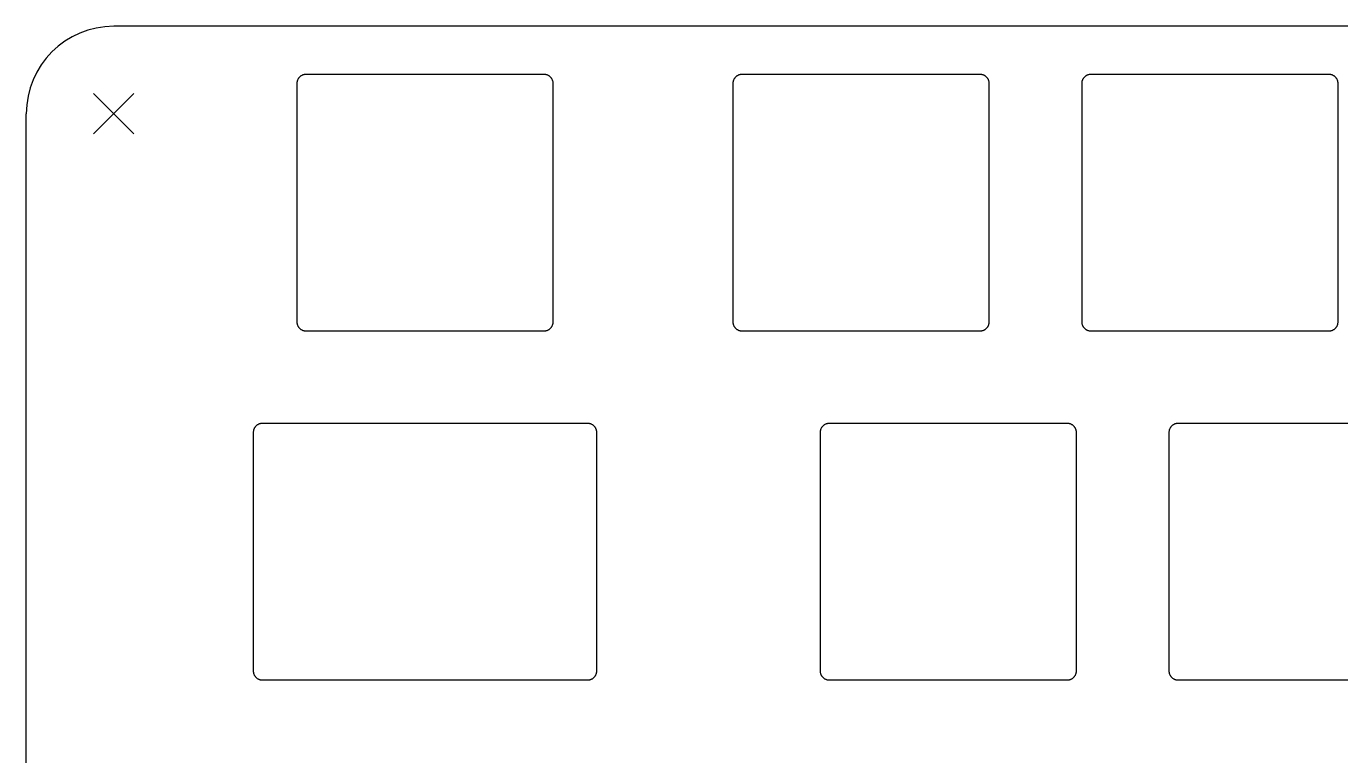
# Model space of a CAD drawing. Extents: x 17 to 282, y -159 to -67.
# Drawn here: x 19.2 to 91, y -106.7 to -66.8 of the extents above; entities that cross this region are included whole.
import ezdxf

# ---------------------------------------------------------------- set-up
doc = ezdxf.new("R2010")
doc.units = 0
doc.layers.add('BLACK', color=7, linetype='CONTINUOUS')

msp = doc.modelspace()

# ---------------------------------------------------------------- linework, layer by layer
at = {"layer": 'BLACK', "linetype": 'CONTINUOUS'}
for p, q in [((277.075, -66.85), (24, -66.85)), ((34.1465, -69.6214), (34.1294, -69.6394)), ((34.1644, -69.6043), (34.1465, -69.6214)), ((34.1831, -69.5882), (34.1644, -69.6043)), ((34.2025, -69.5731), (34.1831, -69.5882)), ((34.2226, -69.559), (34.2025, -69.5731)), ((34.2433, -69.5459), (34.2226, -69.559)), ((34.2646, -69.5339), (34.2433, -69.5459)), ((34.2864, -69.5229), (34.2646, -69.5339)), ((34.3087, -69.5131), (34.2864, -69.5229)), ((34.3314, -69.5043), (34.3087, -69.5131)), ((34.3546, -69.4966), (34.3314, -69.5043)), ((34.3781, -69.4901), (34.3546, -69.4966)), ((34.402, -69.4847), (34.3781, -69.4901)), ((34.4262, -69.4805), (34.402, -69.4847)), ((34.4506, -69.4774), (34.4262, -69.4805)), ((34.4752, -69.4756), (34.4506, -69.4774)), ((34.5, -69.475), (34.4752, -69.4756)), ((47.5, -69.475), (34.5, -69.475)), ((47.5248, -69.4756), (47.5, -69.475)), ((47.5494, -69.4774), (47.5248, -69.4756)), ((47.5739, -69.4805), (47.5494, -69.4774)), ((47.598, -69.4847), (47.5739, -69.4805)), ((47.6219, -69.4901), (47.598, -69.4847)), ((47.6454, -69.4966), (47.6219, -69.4901)), ((47.6686, -69.5043), (47.6454, -69.4966)), ((47.6914, -69.5131), (47.6686, -69.5043)), ((47.7137, -69.5229), (47.6914, -69.5131)), ((47.7355, -69.5339), (47.7137, -69.5229)), ((47.7567, -69.5459), (47.7355, -69.5339)), ((47.7774, -69.559), (47.7567, -69.5459)), ((47.7975, -69.5731), (47.7774, -69.559)), ((47.8169, -69.5882), (47.7975, -69.5731)), ((47.8356, -69.6043), (47.8169, -69.5882)), ((47.8536, -69.6214), (47.8356, -69.6043)), ((47.8707, -69.6394), (47.8536, -69.6214)), ((57.959, -69.6214), (57.9419, -69.6394)), ((57.9769, -69.6043), (57.959, -69.6214)), ((57.9956, -69.5882), (57.9769, -69.6043)), ((58.015, -69.5731), (57.9956, -69.5882)), ((58.0351, -69.559), (58.015, -69.5731)), ((58.0558, -69.5459), (58.0351, -69.559)), ((58.0771, -69.5339), (58.0558, -69.5459)), ((58.0989, -69.5229), (58.0771, -69.5339)), ((58.1212, -69.5131), (58.0989, -69.5229)), ((58.1439, -69.5043), (58.1212, -69.5131)), ((58.1671, -69.4966), (58.1439, -69.5043)), ((58.1906, -69.4901), (58.1671, -69.4966)), ((58.2145, -69.4847), (58.1906, -69.4901)), ((58.2387, -69.4805), (58.2145, -69.4847)), ((58.2631, -69.4774), (58.2387, -69.4805)), ((58.2877, -69.4756), (58.2631, -69.4774)), ((58.3125, -69.475), (58.2877, -69.4756)), ((71.3125, -69.475), (58.3125, -69.475)), ((71.3373, -69.4756), (71.3125, -69.475)), ((71.3619, -69.4774), (71.3373, -69.4756)), ((71.3863, -69.4805), (71.3619, -69.4774)), ((71.4105, -69.4847), (71.3863, -69.4805)), ((71.4344, -69.4901), (71.4105, -69.4847)), ((71.4579, -69.4966), (71.4344, -69.4901)), ((71.4811, -69.5043), (71.4579, -69.4966)), ((71.5039, -69.5131), (71.4811, -69.5043)), ((71.5262, -69.5229), (71.5039, -69.5131)), ((71.548, -69.5339), (71.5262, -69.5229)), ((71.5692, -69.5459), (71.548, -69.5339)), ((71.5899, -69.559), (71.5692, -69.5459)), ((71.61, -69.5731), (71.5899, -69.559)), ((71.6294, -69.5882), (71.61, -69.5731)), ((71.6481, -69.6043), (71.6294, -69.5882)), ((71.6661, -69.6214), (71.6481, -69.6043)), ((71.6832, -69.6394), (71.6661, -69.6214)), ((77.009, -69.6214), (76.9919, -69.6394)), ((77.0269, -69.6043), (77.009, -69.6214)), ((77.0456, -69.5882), (77.0269, -69.6043)), ((77.065, -69.5731), (77.0456, -69.5882)), ((77.0851, -69.559), (77.065, -69.5731)), ((77.1058, -69.5459), (77.0851, -69.559)), ((77.1271, -69.5339), (77.1058, -69.5459)), ((77.1489, -69.5229), (77.1271, -69.5339)), ((77.1712, -69.5131), (77.1489, -69.5229)), ((77.1939, -69.5043), (77.1712, -69.5131)), ((77.2171, -69.4966), (77.1939, -69.5043)), ((77.2406, -69.4901), (77.2171, -69.4966)), ((77.2645, -69.4847), (77.2406, -69.4901)), ((77.2887, -69.4805), (77.2645, -69.4847)), ((77.3131, -69.4774), (77.2887, -69.4805)), ((77.3377, -69.4756), (77.3131, -69.4774)), ((77.3625, -69.475), (77.3377, -69.4756)), ((90.3625, -69.475), (77.3625, -69.475)), ((90.3873, -69.4756), (90.3625, -69.475)), ((90.4119, -69.4774), (90.3873, -69.4756)), ((90.4363, -69.4805), (90.4119, -69.4774)), ((90.4605, -69.4847), (90.4363, -69.4805)), ((90.4844, -69.4901), (90.4605, -69.4847)), ((90.5079, -69.4966), (90.4844, -69.4901)), ((90.5311, -69.5043), (90.5079, -69.4966)), ((90.5539, -69.5131), (90.5311, -69.5043)), ((90.5762, -69.5229), (90.5539, -69.5131)), ((90.598, -69.5339), (90.5762, -69.5229)), ((90.6192, -69.5459), (90.598, -69.5339)), ((90.6399, -69.559), (90.6192, -69.5459)), ((90.66, -69.5731), (90.6399, -69.559)), ((90.6794, -69.5882), (90.66, -69.5731)), ((90.6981, -69.6043), (90.6794, -69.5882)), ((90.7161, -69.6214), (90.6981, -69.6043)), ((90.7332, -69.6394), (90.7161, -69.6214)), ((34.0006, -69.9502), (34, -69.975)), ((34, -69.975), (34, -82.975)), ((34.0025, -69.9256), (34.0006, -69.9502)), ((34.0055, -69.9012), (34.0025, -69.9256)), ((34.0097, -69.877), (34.0055, -69.9012)), ((34.0151, -69.8531), (34.0097, -69.877)), ((34.0216, -69.8296), (34.0151, -69.8531)), ((34.0293, -69.8064), (34.0216, -69.8296)), ((34.0381, -69.7837), (34.0293, -69.8064)), ((34.048, -69.7614), (34.0381, -69.7837)), ((34.0589, -69.7396), (34.048, -69.7614)), ((34.0709, -69.7183), (34.0589, -69.7396)), ((34.084, -69.6976), (34.0709, -69.7183)), ((34.0981, -69.6775), (34.084, -69.6976)), ((34.1133, -69.6581), (34.0981, -69.6775)), ((34.1294, -69.6394), (34.1133, -69.6581)), ((47.8868, -69.6581), (47.8707, -69.6394)), ((47.9019, -69.6775), (47.8868, -69.6581)), ((47.916, -69.6976), (47.9019, -69.6775)), ((47.9291, -69.7183), (47.916, -69.6976)), ((47.9411, -69.7396), (47.9291, -69.7183)), ((47.9521, -69.7614), (47.9411, -69.7396)), ((47.962, -69.7837), (47.9521, -69.7614)), ((47.9707, -69.8064), (47.962, -69.7837)), ((47.9784, -69.8296), (47.9707, -69.8064)), ((47.9849, -69.8531), (47.9784, -69.8296)), ((47.9903, -69.877), (47.9849, -69.8531)), ((47.9945, -69.9012), (47.9903, -69.877)), ((47.9976, -69.9256), (47.9945, -69.9012)), ((47.9994, -69.9502), (47.9976, -69.9256)), ((48, -69.975), (47.9994, -69.9502)), ((48, -82.975), (48, -69.975)), ((57.8131, -69.9502), (57.8125, -69.975)), ((57.8125, -69.975), (57.8125, -82.975)), ((57.815, -69.9256), (57.8131, -69.9502)), ((57.818, -69.9012), (57.815, -69.9256)), ((57.8222, -69.877), (57.818, -69.9012)), ((57.8276, -69.8531), (57.8222, -69.877)), ((57.8341, -69.8296), (57.8276, -69.8531)), ((57.8418, -69.8064), (57.8341, -69.8296)), ((57.8506, -69.7837), (57.8418, -69.8064)), ((57.8605, -69.7614), (57.8506, -69.7837)), ((57.8714, -69.7396), (57.8605, -69.7614)), ((57.8834, -69.7183), (57.8714, -69.7396)), ((57.8965, -69.6976), (57.8834, -69.7183)), ((57.9106, -69.6775), (57.8965, -69.6976)), ((57.9257, -69.6581), (57.9106, -69.6775)), ((57.9419, -69.6394), (57.9257, -69.6581)), ((71.6993, -69.6581), (71.6832, -69.6394)), ((71.7144, -69.6775), (71.6993, -69.6581)), ((71.7285, -69.6976), (71.7144, -69.6775)), ((71.7416, -69.7183), (71.7285, -69.6976)), ((71.7536, -69.7396), (71.7416, -69.7183)), ((71.7646, -69.7614), (71.7536, -69.7396)), ((71.7745, -69.7837), (71.7646, -69.7614)), ((71.7832, -69.8064), (71.7745, -69.7837)), ((71.7909, -69.8296), (71.7832, -69.8064)), ((71.7974, -69.8531), (71.7909, -69.8296)), ((71.8028, -69.877), (71.7974, -69.8531)), ((71.807, -69.9012), (71.8028, -69.877)), ((71.8101, -69.9256), (71.807, -69.9012)), ((71.8119, -69.9502), (71.8101, -69.9256)), ((71.8125, -69.975), (71.8119, -69.9502)), ((71.8125, -82.975), (71.8125, -69.975)), ((76.8631, -69.9502), (76.8625, -69.975)), ((76.8625, -69.975), (76.8625, -82.975)), ((76.865, -69.9256), (76.8631, -69.9502)), ((76.868, -69.9012), (76.865, -69.9256)), ((76.8722, -69.877), (76.868, -69.9012)), ((76.8776, -69.8531), (76.8722, -69.877)), ((76.8841, -69.8296), (76.8776, -69.8531)), ((76.8918, -69.8064), (76.8841, -69.8296)), ((76.9006, -69.7837), (76.8918, -69.8064)), ((76.9105, -69.7614), (76.9006, -69.7837)), ((76.9214, -69.7396), (76.9105, -69.7614)), ((76.9334, -69.7183), (76.9214, -69.7396)), ((76.9465, -69.6976), (76.9334, -69.7183)), ((76.9606, -69.6775), (76.9465, -69.6976)), ((76.9757, -69.6581), (76.9606, -69.6775)), ((76.9919, -69.6394), (76.9757, -69.6581)), ((90.7493, -69.6581), (90.7332, -69.6394)), ((90.7644, -69.6775), (90.7493, -69.6581)), ((90.7785, -69.6976), (90.7644, -69.6775)), ((90.7916, -69.7183), (90.7785, -69.6976)), ((90.8036, -69.7396), (90.7916, -69.7183)), ((90.8146, -69.7614), (90.8036, -69.7396)), ((90.8245, -69.7837), (90.8146, -69.7614)), ((90.8332, -69.8064), (90.8245, -69.7837)), ((90.8409, -69.8296), (90.8332, -69.8064)), ((90.8474, -69.8531), (90.8409, -69.8296)), ((90.8528, -69.877), (90.8474, -69.8531)), ((90.857, -69.9012), (90.8528, -69.877)), ((90.8601, -69.9256), (90.857, -69.9012)), ((90.8619, -69.9502), (90.8601, -69.9256)), ((90.8625, -69.975), (90.8619, -69.9502)), ((90.8625, -82.975), (90.8625, -69.975)), ((22.9, -70.525), (25.1, -72.725)), ((25.1, -70.525), (22.9, -72.725)), ((19.225, -145.637), (19.225, -71.625)), ((34, -82.975), (34.0006, -82.9998)), ((34.0006, -82.9998), (34.0025, -83.0244)), ((34.0025, -83.0244), (34.0055, -83.0488)), ((34.0055, -83.0488), (34.0097, -83.073)), ((34.0097, -83.073), (34.0151, -83.0969)), ((34.0151, -83.0969), (34.0216, -83.1204)), ((34.0216, -83.1204), (34.0293, -83.1436)), ((34.0293, -83.1436), (34.0381, -83.1663)), ((34.0381, -83.1663), (34.048, -83.1886)), ((34.048, -83.1886), (34.0589, -83.2104)), ((34.0589, -83.2104), (34.0709, -83.2317)), ((34.0709, -83.2317), (34.084, -83.2524)), ((34.084, -83.2524), (34.0981, -83.2725)), ((47.9019, -83.2725), (47.916, -83.2524)), ((47.916, -83.2524), (47.9291, -83.2317)), ((47.9291, -83.2317), (47.9411, -83.2104)), ((47.9411, -83.2104), (47.9521, -83.1886)), ((47.9521, -83.1886), (47.962, -83.1663)), ((47.962, -83.1663), (47.9707, -83.1436)), ((47.9707, -83.1436), (47.9784, -83.1204)), ((47.9784, -83.1204), (47.9849, -83.0969)), ((47.9849, -83.0969), (47.9903, -83.073)), ((47.9903, -83.073), (47.9945, -83.0488)), ((47.9945, -83.0488), (47.9976, -83.0244)), ((47.9976, -83.0244), (47.9994, -82.9998)), ((47.9994, -82.9998), (48, -82.975)), ((57.8125, -82.975), (57.8131, -82.9998)), ((57.8131, -82.9998), (57.815, -83.0244)), ((57.815, -83.0244), (57.818, -83.0488)), ((57.818, -83.0488), (57.8222, -83.073)), ((57.8222, -83.073), (57.8276, -83.0969)), ((57.8276, -83.0969), (57.8341, -83.1204)), ((57.8341, -83.1204), (57.8418, -83.1436)), ((57.8418, -83.1436), (57.8506, -83.1663)), ((57.8506, -83.1663), (57.8605, -83.1886)), ((57.8605, -83.1886), (57.8714, -83.2104)), ((57.8714, -83.2104), (57.8834, -83.2317)), ((57.8834, -83.2317), (57.8965, -83.2524)), ((57.8965, -83.2524), (57.9106, -83.2725)), ((71.7144, -83.2725), (71.7285, -83.2524)), ((71.7285, -83.2524), (71.7416, -83.2317)), ((71.7416, -83.2317), (71.7536, -83.2104)), ((71.7536, -83.2104), (71.7646, -83.1886)), ((71.7646, -83.1886), (71.7745, -83.1663)), ((71.7745, -83.1663), (71.7832, -83.1436)), ((71.7832, -83.1436), (71.7909, -83.1204)), ((71.7909, -83.1204), (71.7974, -83.0969)), ((71.7974, -83.0969), (71.8028, -83.073)), ((71.8028, -83.073), (71.807, -83.0488)), ((71.807, -83.0488), (71.8101, -83.0244)), ((71.8101, -83.0244), (71.8119, -82.9998)), ((71.8119, -82.9998), (71.8125, -82.975)), ((76.8625, -82.975), (76.8631, -82.9998)), ((76.8631, -82.9998), (76.865, -83.0244)), ((76.865, -83.0244), (76.868, -83.0488)), ((76.868, -83.0488), (76.8722, -83.073)), ((76.8722, -83.073), (76.8776, -83.0969)), ((76.8776, -83.0969), (76.8841, -83.1204)), ((76.8841, -83.1204), (76.8918, -83.1436)), ((76.8918, -83.1436), (76.9006, -83.1663)), ((76.9006, -83.1663), (76.9105, -83.1886)), ((76.9105, -83.1886), (76.9214, -83.2104)), ((76.9214, -83.2104), (76.9334, -83.2317)), ((76.9334, -83.2317), (76.9465, -83.2524)), ((76.9465, -83.2524), (76.9606, -83.2725)), ((90.7644, -83.2725), (90.7785, -83.2524)), ((90.7785, -83.2524), (90.7916, -83.2317)), ((90.7916, -83.2317), (90.8036, -83.2104)), ((90.8036, -83.2104), (90.8146, -83.1886)), ((90.8146, -83.1886), (90.8245, -83.1663)), ((90.8245, -83.1663), (90.8332, -83.1436)), ((90.8332, -83.1436), (90.8409, -83.1204)), ((90.8409, -83.1204), (90.8474, -83.0969)), ((90.8474, -83.0969), (90.8528, -83.073)), ((90.8528, -83.073), (90.857, -83.0488)), ((90.857, -83.0488), (90.8601, -83.0244)), ((90.8601, -83.0244), (90.8619, -82.9998)), ((90.8619, -82.9998), (90.8625, -82.975)), ((34.0981, -83.2725), (34.1133, -83.2919)), ((34.1133, -83.2919), (34.1294, -83.3106)), ((34.1294, -83.3106), (34.1465, -83.3286)), ((34.1465, -83.3286), (34.1644, -83.3456)), ((34.1644, -83.3456), (34.1831, -83.3618)), ((34.1831, -83.3618), (34.2025, -83.3769)), ((34.2025, -83.3769), (34.2226, -83.391)), ((34.2226, -83.391), (34.2433, -83.4041)), ((34.2433, -83.4041), (34.2646, -83.4161)), ((34.2646, -83.4161), (34.2864, -83.4271)), ((34.2864, -83.4271), (34.3087, -83.4369)), ((34.3087, -83.4369), (34.3314, -83.4457)), ((34.3314, -83.4457), (34.3546, -83.4534)), ((34.3546, -83.4534), (34.3781, -83.4599)), ((34.3781, -83.4599), (34.402, -83.4653)), ((34.402, -83.4653), (34.4262, -83.4695)), ((34.4262, -83.4695), (34.4506, -83.4726)), ((34.4506, -83.4726), (34.4752, -83.4744)), ((34.4752, -83.4744), (34.5, -83.475)), ((34.5, -83.475), (47.5, -83.475)), ((47.5, -83.475), (47.5248, -83.4744)), ((47.5248, -83.4744), (47.5494, -83.4726)), ((47.5494, -83.4726), (47.5739, -83.4695)), ((47.5739, -83.4695), (47.598, -83.4653)), ((47.598, -83.4653), (47.6219, -83.4599)), ((47.6219, -83.4599), (47.6454, -83.4534)), ((47.6454, -83.4534), (47.6686, -83.4457)), ((47.6686, -83.4457), (47.6914, -83.4369)), ((47.6914, -83.4369), (47.7137, -83.4271)), ((47.7137, -83.4271), (47.7355, -83.4161)), ((47.7355, -83.4161), (47.7567, -83.4041)), ((47.7567, -83.4041), (47.7774, -83.391)), ((47.7774, -83.391), (47.7975, -83.3769)), ((47.7975, -83.3769), (47.8169, -83.3618)), ((47.8169, -83.3618), (47.8356, -83.3456)), ((47.8356, -83.3456), (47.8536, -83.3286)), ((47.8536, -83.3286), (47.8707, -83.3106)), ((47.8707, -83.3106), (47.8868, -83.2919)), ((47.8868, -83.2919), (47.9019, -83.2725)), ((57.9106, -83.2725), (57.9257, -83.2919)), ((57.9257, -83.2919), (57.9419, -83.3106)), ((57.9419, -83.3106), (57.959, -83.3286)), ((57.959, -83.3286), (57.9769, -83.3456)), ((57.9769, -83.3456), (57.9956, -83.3618)), ((57.9956, -83.3618), (58.015, -83.3769)), ((58.015, -83.3769), (58.0351, -83.391)), ((58.0351, -83.391), (58.0558, -83.4041)), ((58.0558, -83.4041), (58.0771, -83.4161)), ((58.0771, -83.4161), (58.0989, -83.4271)), ((58.0989, -83.4271), (58.1212, -83.4369)), ((58.1212, -83.4369), (58.1439, -83.4457)), ((58.1439, -83.4457), (58.1671, -83.4534)), ((58.1671, -83.4534), (58.1906, -83.4599)), ((58.1906, -83.4599), (58.2145, -83.4653)), ((58.2145, -83.4653), (58.2387, -83.4695)), ((58.2387, -83.4695), (58.2631, -83.4726)), ((58.2631, -83.4726), (58.2877, -83.4744)), ((58.2877, -83.4744), (58.3125, -83.475)), ((58.3125, -83.475), (71.3125, -83.475)), ((71.3125, -83.475), (71.3373, -83.4744)), ((71.3373, -83.4744), (71.3619, -83.4726)), ((71.3619, -83.4726), (71.3863, -83.4695)), ((71.3863, -83.4695), (71.4105, -83.4653)), ((71.4105, -83.4653), (71.4344, -83.4599)), ((71.4344, -83.4599), (71.4579, -83.4534)), ((71.4579, -83.4534), (71.4811, -83.4457)), ((71.4811, -83.4457), (71.5039, -83.4369)), ((71.5039, -83.4369), (71.5262, -83.4271)), ((71.5262, -83.4271), (71.548, -83.4161)), ((71.548, -83.4161), (71.5692, -83.4041)), ((71.5692, -83.4041), (71.5899, -83.391)), ((71.5899, -83.391), (71.61, -83.3769)), ((71.61, -83.3769), (71.6294, -83.3618)), ((71.6294, -83.3618), (71.6481, -83.3456)), ((71.6481, -83.3456), (71.6661, -83.3286)), ((71.6661, -83.3286), (71.6832, -83.3106)), ((71.6832, -83.3106), (71.6993, -83.2919)), ((71.6993, -83.2919), (71.7144, -83.2725)), ((76.9606, -83.2725), (76.9757, -83.2919)), ((76.9757, -83.2919), (76.9919, -83.3106)), ((76.9919, -83.3106), (77.009, -83.3286)), ((77.009, -83.3286), (77.0269, -83.3456)), ((77.0269, -83.3456), (77.0456, -83.3618)), ((77.0456, -83.3618), (77.065, -83.3769)), ((77.065, -83.3769), (77.0851, -83.391)), ((77.0851, -83.391), (77.1058, -83.4041)), ((77.1058, -83.4041), (77.1271, -83.4161)), ((77.1271, -83.4161), (77.1489, -83.4271)), ((77.1489, -83.4271), (77.1712, -83.4369)), ((77.1712, -83.4369), (77.1939, -83.4457)), ((77.1939, -83.4457), (77.2171, -83.4534)), ((77.2171, -83.4534), (77.2406, -83.4599)), ((77.2406, -83.4599), (77.2645, -83.4653)), ((77.2645, -83.4653), (77.2887, -83.4695)), ((77.2887, -83.4695), (77.3131, -83.4726)), ((77.3131, -83.4726), (77.3377, -83.4744)), ((77.3377, -83.4744), (77.3625, -83.475)), ((77.3625, -83.475), (90.3625, -83.475)), ((90.3625, -83.475), (90.3873, -83.4744)), ((90.3873, -83.4744), (90.4119, -83.4726)), ((90.4119, -83.4726), (90.4363, -83.4695)), ((90.4363, -83.4695), (90.4605, -83.4653)), ((90.4605, -83.4653), (90.4844, -83.4599)), ((90.4844, -83.4599), (90.5079, -83.4534)), ((90.5079, -83.4534), (90.5311, -83.4457)), ((90.5311, -83.4457), (90.5539, -83.4369)), ((90.5539, -83.4369), (90.5762, -83.4271)), ((90.5762, -83.4271), (90.598, -83.4161)), ((90.598, -83.4161), (90.6192, -83.4041)), ((90.6192, -83.4041), (90.6399, -83.391)), ((90.6399, -83.391), (90.66, -83.3769)), ((90.66, -83.3769), (90.6794, -83.3618)), ((90.6794, -83.3618), (90.6981, -83.3456)), ((90.6981, -83.3456), (90.7161, -83.3286)), ((90.7161, -83.3286), (90.7332, -83.3106)), ((90.7332, -83.3106), (90.7493, -83.2919)), ((90.7493, -83.2919), (90.7644, -83.2725)), ((31.6194, -89.0002), (31.6188, -89.025)), ((31.6212, -88.9756), (31.6194, -89.0002)), ((31.6242, -88.9512), (31.6212, -88.9756)), ((31.6285, -88.927), (31.6242, -88.9512)), ((31.6338, -88.9031), (31.6285, -88.927)), ((31.6404, -88.8796), (31.6338, -88.9031)), ((31.648, -88.8564), (31.6404, -88.8796)), ((31.6568, -88.8337), (31.648, -88.8564)), ((31.6667, -88.8114), (31.6568, -88.8337)), ((31.6777, -88.7896), (31.6667, -88.8114)), ((31.6897, -88.7683), (31.6777, -88.7896)), ((31.7028, -88.7476), (31.6897, -88.7683)), ((31.7169, -88.7275), (31.7028, -88.7476)), ((31.732, -88.7081), (31.7169, -88.7275)), ((31.7481, -88.6894), (31.732, -88.7081)), ((31.7652, -88.6714), (31.7481, -88.6894)), ((31.7832, -88.6543), (31.7652, -88.6714)), ((31.8019, -88.6382), (31.7832, -88.6543)), ((31.8213, -88.6231), (31.8019, -88.6382)), ((31.8414, -88.609), (31.8213, -88.6231)), ((31.8621, -88.5959), (31.8414, -88.609)), ((31.8833, -88.5839), (31.8621, -88.5959)), ((31.9051, -88.5729), (31.8833, -88.5839)), ((31.9274, -88.5631), (31.9051, -88.5729)), ((31.9502, -88.5543), (31.9274, -88.5631)), ((31.9733, -88.5466), (31.9502, -88.5543)), ((31.9969, -88.5401), (31.9733, -88.5466)), ((32.0208, -88.5347), (31.9969, -88.5401)), ((32.0449, -88.5305), (32.0208, -88.5347)), ((32.0693, -88.5274), (32.0449, -88.5305)), ((32.094, -88.5256), (32.0693, -88.5274)), ((32.1188, -88.525), (32.094, -88.5256)), ((36.8813, -88.525), (32.1188, -88.525)), ((45.1188, -88.525), (36.8813, -88.525)), ((49.8813, -88.525), (45.1188, -88.525)), ((49.9061, -88.5256), (49.8813, -88.525)), ((49.9307, -88.5274), (49.9061, -88.5256)), ((49.9551, -88.5305), (49.9307, -88.5274)), ((49.9793, -88.5347), (49.9551, -88.5305)), ((50.0031, -88.5401), (49.9793, -88.5347)), ((50.0267, -88.5466), (50.0031, -88.5401)), ((50.0499, -88.5543), (50.0267, -88.5466)), ((50.0726, -88.5631), (50.0499, -88.5543)), ((50.0949, -88.5729), (50.0726, -88.5631)), ((50.1167, -88.5839), (50.0949, -88.5729)), ((50.138, -88.5959), (50.1167, -88.5839)), ((50.1587, -88.609), (50.138, -88.5959)), ((50.1787, -88.6231), (50.1587, -88.609)), ((50.1981, -88.6382), (50.1787, -88.6231)), ((50.2169, -88.6543), (50.1981, -88.6382)), ((50.2348, -88.6714), (50.2169, -88.6543)), ((50.2519, -88.6894), (50.2348, -88.6714)), ((50.268, -88.7081), (50.2519, -88.6894)), ((50.2832, -88.7275), (50.268, -88.7081)), ((50.2973, -88.7476), (50.2832, -88.7275)), ((50.3103, -88.7683), (50.2973, -88.7476)), ((50.3224, -88.7896), (50.3103, -88.7683)), ((50.3333, -88.8114), (50.3224, -88.7896)), ((50.3432, -88.8337), (50.3333, -88.8114)), ((50.352, -88.8564), (50.3432, -88.8337)), ((50.3597, -88.8796), (50.352, -88.8564)), ((50.3662, -88.9031), (50.3597, -88.8796)), ((50.3716, -88.927), (50.3662, -88.9031)), ((50.3758, -88.9512), (50.3716, -88.927)), ((50.3788, -88.9756), (50.3758, -88.9512)), ((50.3807, -89.0002), (50.3788, -88.9756)), ((50.3813, -89.025), (50.3807, -89.0002)), ((62.5756, -89.0002), (62.575, -89.025)), ((62.5775, -88.9756), (62.5756, -89.0002)), ((62.5805, -88.9512), (62.5775, -88.9756)), ((62.5847, -88.927), (62.5805, -88.9512)), ((62.5901, -88.9031), (62.5847, -88.927)), ((62.5966, -88.8796), (62.5901, -88.9031)), ((62.6043, -88.8564), (62.5966, -88.8796)), ((62.6131, -88.8337), (62.6043, -88.8564)), ((62.623, -88.8114), (62.6131, -88.8337)), ((62.6339, -88.7896), (62.623, -88.8114)), ((62.6459, -88.7683), (62.6339, -88.7896)), ((62.659, -88.7476), (62.6459, -88.7683)), ((62.6731, -88.7275), (62.659, -88.7476)), ((62.6882, -88.7081), (62.6731, -88.7275)), ((62.7044, -88.6894), (62.6882, -88.7081)), ((62.7215, -88.6714), (62.7044, -88.6894)), ((62.7394, -88.6543), (62.7215, -88.6714)), ((62.7581, -88.6382), (62.7394, -88.6543)), ((62.7775, -88.6231), (62.7581, -88.6382)), ((62.7976, -88.609), (62.7775, -88.6231)), ((62.8183, -88.5959), (62.7976, -88.609)), ((62.8396, -88.5839), (62.8183, -88.5959)), ((62.8614, -88.5729), (62.8396, -88.5839)), ((62.8837, -88.5631), (62.8614, -88.5729)), ((62.9064, -88.5543), (62.8837, -88.5631)), ((62.9296, -88.5466), (62.9064, -88.5543)), ((62.9531, -88.5401), (62.9296, -88.5466)), ((62.977, -88.5347), (62.9531, -88.5401)), ((63.0012, -88.5305), (62.977, -88.5347)), ((63.0256, -88.5274), (63.0012, -88.5305)), ((63.0502, -88.5256), (63.0256, -88.5274)), ((63.075, -88.525), (63.0502, -88.5256)), ((76.075, -88.525), (63.075, -88.525)), ((76.0998, -88.5256), (76.075, -88.525)), ((76.1244, -88.5274), (76.0998, -88.5256)), ((76.1488, -88.5305), (76.1244, -88.5274)), ((76.173, -88.5347), (76.1488, -88.5305)), ((76.1969, -88.5401), (76.173, -88.5347)), ((76.2204, -88.5466), (76.1969, -88.5401)), ((76.2436, -88.5543), (76.2204, -88.5466)), ((76.2664, -88.5631), (76.2436, -88.5543)), ((76.2887, -88.5729), (76.2664, -88.5631)), ((76.3105, -88.5839), (76.2887, -88.5729)), ((76.3317, -88.5959), (76.3105, -88.5839)), ((76.3524, -88.609), (76.3317, -88.5959)), ((76.3725, -88.6231), (76.3524, -88.609)), ((76.3919, -88.6382), (76.3725, -88.6231)), ((76.4106, -88.6543), (76.3919, -88.6382)), ((76.4286, -88.6714), (76.4106, -88.6543)), ((76.4457, -88.6894), (76.4286, -88.6714)), ((76.4618, -88.7081), (76.4457, -88.6894)), ((76.4769, -88.7275), (76.4618, -88.7081)), ((76.491, -88.7476), (76.4769, -88.7275)), ((76.5041, -88.7683), (76.491, -88.7476)), ((76.5161, -88.7896), (76.5041, -88.7683)), ((76.5271, -88.8114), (76.5161, -88.7896)), ((76.537, -88.8337), (76.5271, -88.8114)), ((76.5457, -88.8564), (76.537, -88.8337)), ((76.5534, -88.8796), (76.5457, -88.8564)), ((76.5599, -88.9031), (76.5534, -88.8796)), ((76.5653, -88.927), (76.5599, -88.9031)), ((76.5695, -88.9512), (76.5653, -88.927)), ((76.5726, -88.9756), (76.5695, -88.9512)), ((76.5744, -89.0002), (76.5726, -88.9756)), ((76.575, -89.025), (76.5744, -89.0002)), ((81.6256, -89.0002), (81.625, -89.025)), ((81.6275, -88.9756), (81.6256, -89.0002)), ((81.6305, -88.9512), (81.6275, -88.9756)), ((81.6347, -88.927), (81.6305, -88.9512)), ((81.6401, -88.9031), (81.6347, -88.927)), ((81.6466, -88.8796), (81.6401, -88.9031)), ((81.6543, -88.8564), (81.6466, -88.8796)), ((81.6631, -88.8337), (81.6543, -88.8564)), ((81.673, -88.8114), (81.6631, -88.8337)), ((81.6839, -88.7896), (81.673, -88.8114)), ((81.6959, -88.7683), (81.6839, -88.7896)), ((81.709, -88.7476), (81.6959, -88.7683)), ((81.7231, -88.7275), (81.709, -88.7476)), ((81.7382, -88.7081), (81.7231, -88.7275)), ((81.7544, -88.6894), (81.7382, -88.7081)), ((81.7715, -88.6714), (81.7544, -88.6894)), ((81.7894, -88.6543), (81.7715, -88.6714)), ((81.8081, -88.6382), (81.7894, -88.6543)), ((81.8275, -88.6231), (81.8081, -88.6382)), ((81.8476, -88.609), (81.8275, -88.6231)), ((81.8683, -88.5959), (81.8476, -88.609)), ((81.8896, -88.5839), (81.8683, -88.5959)), ((81.9114, -88.5729), (81.8896, -88.5839)), ((81.9337, -88.5631), (81.9114, -88.5729)), ((81.9564, -88.5543), (81.9337, -88.5631)), ((81.9796, -88.5466), (81.9564, -88.5543)), ((82.0031, -88.5401), (81.9796, -88.5466)), ((82.027, -88.5347), (82.0031, -88.5401)), ((82.0512, -88.5305), (82.027, -88.5347)), ((82.0756, -88.5274), (82.0512, -88.5305)), ((82.1002, -88.5256), (82.0756, -88.5274)), ((82.125, -88.525), (82.1002, -88.5256)), ((95.125, -88.525), (82.125, -88.525)), ((31.6188, -89.025), (31.6188, -102.025)), ((50.3813, -102.025), (50.3813, -89.025)), ((62.575, -89.025), (62.575, -102.025)), ((76.575, -102.025), (76.575, -89.025)), ((81.625, -89.025), (81.625, -102.025)), ((31.6188, -102.025), (31.6194, -102.05)), ((31.6194, -102.05), (31.6212, -102.074)), ((31.6212, -102.074), (31.6242, -102.099)), ((31.6242, -102.099), (31.6285, -102.123)), ((31.6285, -102.123), (31.6338, -102.147)), ((31.6338, -102.147), (31.6404, -102.17)), ((31.6404, -102.17), (31.648, -102.194)), ((31.648, -102.194), (31.6568, -102.216)), ((31.6568, -102.216), (31.6667, -102.239)), ((31.6667, -102.239), (31.6777, -102.26)), ((31.6777, -102.26), (31.6897, -102.282)), ((31.6897, -102.282), (31.7028, -102.302)), ((31.7028, -102.302), (31.7169, -102.322)), ((31.7169, -102.322), (31.732, -102.342)), ((31.732, -102.342), (31.7481, -102.361)), ((31.7481, -102.361), (31.7652, -102.379)), ((31.7652, -102.379), (31.7832, -102.396)), ((31.7832, -102.396), (31.8019, -102.412)), ((31.8019, -102.412), (31.8213, -102.427)), ((31.8213, -102.427), (31.8414, -102.441)), ((31.8414, -102.441), (31.8621, -102.454)), ((31.8621, -102.454), (31.8833, -102.466)), ((31.8833, -102.466), (31.9051, -102.477)), ((31.9051, -102.477), (31.9274, -102.487)), ((31.9274, -102.487), (31.9502, -102.496)), ((31.9502, -102.496), (31.9733, -102.503)), ((31.9733, -102.503), (31.9969, -102.51)), ((31.9969, -102.51), (32.0208, -102.515)), ((32.0208, -102.515), (32.0449, -102.52)), ((32.0449, -102.52), (32.0693, -102.523)), ((32.0693, -102.523), (32.094, -102.524)), ((32.094, -102.524), (32.1188, -102.525)), ((32.1188, -102.525), (36.8813, -102.525)), ((36.8813, -102.525), (45.1188, -102.525)), ((45.1188, -102.525), (49.8813, -102.525)), ((49.8813, -102.525), (49.9061, -102.524)), ((49.9061, -102.524), (49.9307, -102.523)), ((49.9307, -102.523), (49.9551, -102.52)), ((49.9551, -102.52), (49.9793, -102.515)), ((49.9793, -102.515), (50.0031, -102.51)), ((50.0031, -102.51), (50.0267, -102.503)), ((50.0267, -102.503), (50.0499, -102.496)), ((50.0499, -102.496), (50.0726, -102.487)), ((50.0726, -102.487), (50.0949, -102.477)), ((50.0949, -102.477), (50.1167, -102.466)), ((50.1167, -102.466), (50.138, -102.454)), ((50.138, -102.454), (50.1587, -102.441)), ((50.1587, -102.441), (50.1787, -102.427)), ((50.1787, -102.427), (50.1981, -102.412)), ((50.1981, -102.412), (50.2169, -102.396)), ((50.2169, -102.396), (50.2348, -102.379)), ((50.2348, -102.379), (50.2519, -102.361)), ((50.2519, -102.361), (50.268, -102.342)), ((50.268, -102.342), (50.2832, -102.322)), ((50.2832, -102.322), (50.2973, -102.302)), ((50.2973, -102.302), (50.3103, -102.282)), ((50.3103, -102.282), (50.3224, -102.26)), ((50.3224, -102.26), (50.3333, -102.239)), ((50.3333, -102.239), (50.3432, -102.216)), ((50.3432, -102.216), (50.352, -102.194)), ((50.352, -102.194), (50.3597, -102.17)), ((50.3597, -102.17), (50.3662, -102.147)), ((50.3662, -102.147), (50.3716, -102.123)), ((50.3716, -102.123), (50.3758, -102.099)), ((50.3758, -102.099), (50.3788, -102.074)), ((50.3788, -102.074), (50.3807, -102.05)), ((50.3807, -102.05), (50.3813, -102.025)), ((62.575, -102.025), (62.5756, -102.05)), ((62.5756, -102.05), (62.5775, -102.074)), ((62.5775, -102.074), (62.5805, -102.099)), ((62.5805, -102.099), (62.5847, -102.123)), ((62.5847, -102.123), (62.5901, -102.147)), ((62.5901, -102.147), (62.5966, -102.17)), ((62.5966, -102.17), (62.6043, -102.194)), ((62.6043, -102.194), (62.6131, -102.216)), ((62.6131, -102.216), (62.623, -102.239)), ((62.623, -102.239), (62.6339, -102.26)), ((62.6339, -102.26), (62.6459, -102.282)), ((62.6459, -102.282), (62.659, -102.302)), ((62.659, -102.302), (62.6731, -102.322)), ((62.6731, -102.322), (62.6882, -102.342)), ((62.6882, -102.342), (62.7044, -102.361)), ((62.7044, -102.361), (62.7215, -102.379)), ((62.7215, -102.379), (62.7394, -102.396)), ((62.7394, -102.396), (62.7581, -102.412)), ((62.7581, -102.412), (62.7775, -102.427)), ((62.7775, -102.427), (62.7976, -102.441)), ((62.7976, -102.441), (62.8183, -102.454)), ((62.8183, -102.454), (62.8396, -102.466)), ((62.8396, -102.466), (62.8614, -102.477)), ((62.8614, -102.477), (62.8837, -102.487)), ((62.8837, -102.487), (62.9064, -102.496)), ((62.9064, -102.496), (62.9296, -102.503)), ((62.9296, -102.503), (62.9531, -102.51)), ((62.9531, -102.51), (62.977, -102.515)), ((62.977, -102.515), (63.0012, -102.52)), ((63.0012, -102.52), (63.0256, -102.523)), ((63.0256, -102.523), (63.0502, -102.524)), ((63.0502, -102.524), (63.075, -102.525)), ((63.075, -102.525), (76.075, -102.525)), ((76.075, -102.525), (76.0998, -102.524)), ((76.0998, -102.524), (76.1244, -102.523)), ((76.1244, -102.523), (76.1488, -102.52)), ((76.1488, -102.52), (76.173, -102.515)), ((76.173, -102.515), (76.1969, -102.51)), ((76.1969, -102.51), (76.2204, -102.503)), ((76.2204, -102.503), (76.2436, -102.496)), ((76.2436, -102.496), (76.2664, -102.487)), ((76.2664, -102.487), (76.2887, -102.477)), ((76.2887, -102.477), (76.3105, -102.466)), ((76.3105, -102.466), (76.3317, -102.454)), ((76.3317, -102.454), (76.3524, -102.441)), ((76.3524, -102.441), (76.3725, -102.427)), ((76.3725, -102.427), (76.3919, -102.412)), ((76.3919, -102.412), (76.4106, -102.396)), ((76.4106, -102.396), (76.4286, -102.379)), ((76.4286, -102.379), (76.4457, -102.361)), ((76.4457, -102.361), (76.4618, -102.342)), ((76.4618, -102.342), (76.4769, -102.322)), ((76.4769, -102.322), (76.491, -102.302)), ((76.491, -102.302), (76.5041, -102.282)), ((76.5041, -102.282), (76.5161, -102.26)), ((76.5161, -102.26), (76.5271, -102.239)), ((76.5271, -102.239), (76.537, -102.216)), ((76.537, -102.216), (76.5457, -102.194)), ((76.5457, -102.194), (76.5534, -102.17)), ((76.5534, -102.17), (76.5599, -102.147)), ((76.5599, -102.147), (76.5653, -102.123)), ((76.5653, -102.123), (76.5695, -102.099)), ((76.5695, -102.099), (76.5726, -102.074)), ((76.5726, -102.074), (76.5744, -102.05)), ((76.5744, -102.05), (76.575, -102.025)), ((81.625, -102.025), (81.6256, -102.05)), ((81.6256, -102.05), (81.6275, -102.074)), ((81.6275, -102.074), (81.6305, -102.099)), ((81.6305, -102.099), (81.6347, -102.123)), ((81.6347, -102.123), (81.6401, -102.147)), ((81.6401, -102.147), (81.6466, -102.17)), ((81.6466, -102.17), (81.6543, -102.194)), ((81.6543, -102.194), (81.6631, -102.216)), ((81.6631, -102.216), (81.673, -102.239)), ((81.673, -102.239), (81.6839, -102.26)), ((81.6839, -102.26), (81.6959, -102.282)), ((81.6959, -102.282), (81.709, -102.302)), ((81.709, -102.302), (81.7231, -102.322)), ((81.7231, -102.322), (81.7382, -102.342)), ((81.7382, -102.342), (81.7544, -102.361)), ((81.7544, -102.361), (81.7715, -102.379)), ((81.7715, -102.379), (81.7894, -102.396)), ((81.7894, -102.396), (81.8081, -102.412)), ((81.8081, -102.412), (81.8275, -102.427)), ((81.8275, -102.427), (81.8476, -102.441)), ((81.8476, -102.441), (81.8683, -102.454)), ((81.8683, -102.454), (81.8896, -102.466)), ((81.8896, -102.466), (81.9114, -102.477)), ((81.9114, -102.477), (81.9337, -102.487)), ((81.9337, -102.487), (81.9564, -102.496)), ((81.9564, -102.496), (81.9796, -102.503)), ((81.9796, -102.503), (82.0031, -102.51)), ((82.0031, -102.51), (82.027, -102.515)), ((82.027, -102.515), (82.0512, -102.52)), ((82.0512, -102.52), (82.0756, -102.523)), ((82.0756, -102.523), (82.1002, -102.524)), ((82.1002, -102.524), (82.125, -102.525)), ((82.125, -102.525), (95.125, -102.525))]:
    msp.add_line(p, q, dxfattribs=at)
at = {"layer": 'BLACK'}
msp.add_arc((24, -71.625), 4.775, 90, 180, dxfattribs=at)

doc.saveas('drawing.dxf')
